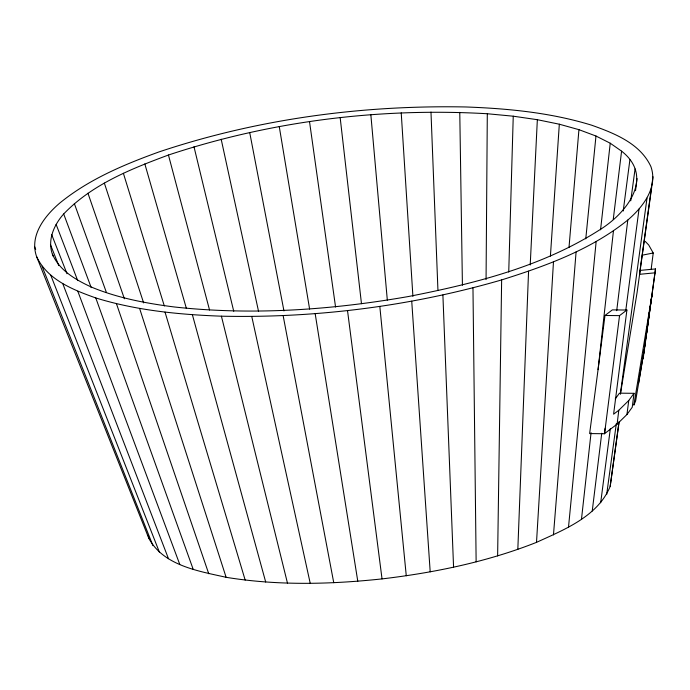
<?xml version="1.0" encoding="UTF-8"?>
<svg xmlns="http://www.w3.org/2000/svg" width="690" height="690" viewBox="0 0 690 690"><rect width="100%" height="100%" fill="white"/><g stroke="black" fill="none" stroke-linecap="round" stroke-linejoin="round"><path stroke-width="1.03" d="M486.062 279.623L487.304 113.746C379.767 107.511 270.739 121.069 168.446 155.026C130.928 168.947 91.899 184.489 63.687 213.969C53.622 225.233 46.635 241.5 53.216 256.231M497.628 555.899L501.639 279.916C546.04 265.917 591.14 249.607 627.788 220.041C642.804 207.198 658.26 187.499 650.903 166.601C640.165 143.356 614.307 133.274 591.71 125.218C551.068 112.677 508.418 108.546 466.078 106.976C362.224 104.932 257.56 118.922 158.924 151.947C123.898 164.617 88.794 179.357 59.702 203.119C44.686 215.961 29.23 235.661 36.587 256.559L148.842 538.381C163.625 565.705 198.539 571.07 226.122 577.306C277.647 585.732 330.277 584.413 382.036 578.901C434.666 572.683 487.106 561.893 536.51 542.357C564.118 529.678 597.738 516.586 610.167 486.441L619.163 421.668M508.737 272.067L513.248 116.196L487.304 113.746M517.828 549.369L528.566 271.213M530.213 265.012L537.346 119.698L513.248 116.196M536.51 542.357L553.475 261.855M550.404 256.111L559.323 124.209L537.346 119.698M553.466 534.931L576.081 251.954M568.991 247.598L578.936 129.668L559.323 124.209M568.508 527.169L596.143 241.604M585.775 238.844L595.97 136.025L578.936 129.668M600.559 229.813L610.236 143.218L595.97 136.025M581.489 519.165L591.071 432.69M615.213 398.975L619.456 393.162L634.024 393.317L632.238 407.255L626.934 414.526L617.11 424.134L604.431 433.734L589.631 433.579L598.066 369.633L613.445 230.926M604.561 433.656L619.542 315.623L626.908 310.034L613.6 414.198L618.801 410.257L628.763 400.511L634.024 393.317M613.246 219.411L621.587 151.153L610.236 143.218M592.244 510.997L601.732 433.286M616.713 310.673L627.788 220.041M621.587 151.153C655.008 177.296 626.503 213.391 599.541 229.934C542.03 266.702 474.504 283.59 408.23 296.562C331.157 310.026 252.186 315.511 174.242 306.964C146.073 303.359 117.861 298.054 91.52 287.135C75.978 279.968 59.59 270.635 52.423 254.239M617.11 424.134L618.801 410.257M610.167 486.441L618.956 422.202M655.5 268.928L655.017 272.826L639.587 274.31L640.07 270.411L655.5 268.928L644.917 345.845L644.408 347.018L652.076 294.225L633.877 405.013L635.619 401.054L644.236 349.675L638.561 383.364M598.066 369.633L604.983 315.477L612.349 309.888L626.908 310.034M651.196 268.928L653.232 252.997L648.704 244.985L645.236 241.397M623.217 211.019L629.901 159.752M604.431 433.734L605.156 428.248M600.671 502.76L610.374 428.447M625.813 310.172L639.018 209.061M626.934 414.526L628.763 400.511M630.738 200.85L635.067 168.921M606.665 494.549L616.317 423.608M620.353 393.947L647.013 198.108M633.938 404.944L634.024 404.271M635.525 190.682L637.051 178.555M639.966 270.661L652.99 176.761M651.688 187.3L637.077 292.56L620.439 393.973M643.744 353.22L649.428 312.216L648.333 318.513M643.106 358.869L644.917 345.845M646.685 333.098L655.017 272.826M36.587 256.559C47.325 279.804 73.183 289.886 95.781 297.942C136.422 310.483 179.072 314.614 221.412 316.184C315.908 318.254 410.835 306.291 501.639 279.916M642.269 255.179L653.232 252.997M604.983 315.477L619.542 315.623M50.439 244.605L58.754 265.581M34.5 246.399L35.69 249.401M42.038 266.219L152.93 545.635M50.801 275.284L159.502 552.431M51.672 234.609L67.008 273.749M62.773 283.659L168.481 558.71M56.106 224.362L77.711 280.597M63.687 213.969L91.227 287.652M77.815 291.232L179.762 564.394M74.339 203.559L106.398 292.439M95.781 297.942L193.234 569.423M87.949 193.226L124.398 298.787M116.455 303.704L208.742 573.744M104.354 183.1L143.641 302.919M139.621 308.456L226.122 577.306M123.381 173.285L164.324 305.963M165.031 312.139L245.174 580.074M144.822 163.892L186.395 308.439M192.389 314.726L265.693 582.015M168.446 155.026L209.553 310.034M221.412 316.184L287.463 583.102M193.994 146.772L233.738 311.259M251.772 316.503L310.233 583.343M221.18 139.225L258.56 311.423M148.255 535.526L148.842 538.381M249.702 132.48L283.961 310.931M283.142 315.658L333.753 582.714M279.26 126.598L309.612 309.111M315.175 313.683L357.782 581.23M309.525 121.647L335.564 307.05M347.519 310.586L382.036 578.901M340.17 117.68L361.474 303.695M379.819 306.403L406.272 575.77M370.849 114.738L387.323 300.141M411.732 301.185L430.198 571.855M401.226 112.867L412.913 296.407M442.894 294.984L453.572 567.197M430.983 112.065L437.943 290.361M459.773 112.367L462.421 285.246M472.969 287.868L476.135 561.867"/></g></svg>
